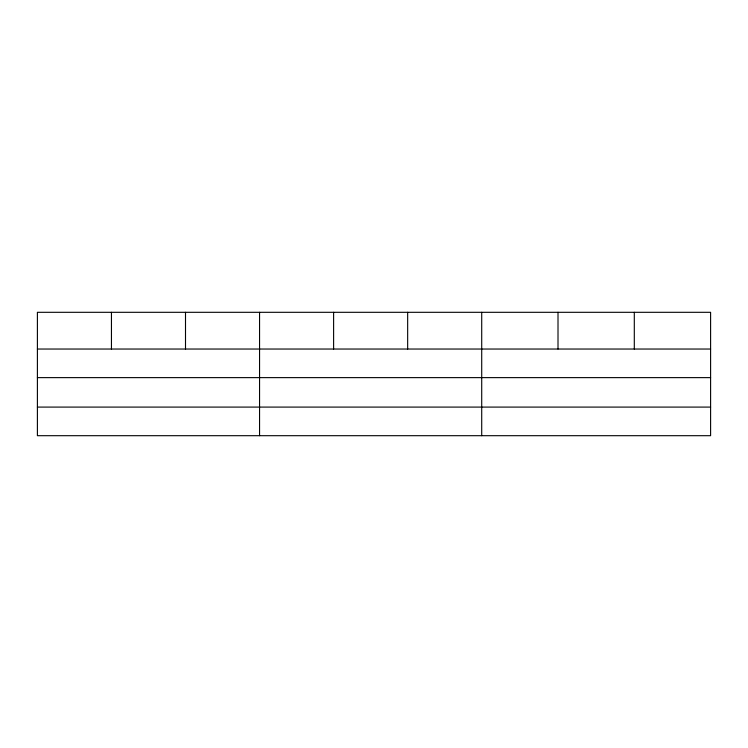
<?xml version="1.0" encoding="UTF-8"?>
<svg xmlns="http://www.w3.org/2000/svg" width="748" height="748" viewBox="0 0 748 748"><rect width="100%" height="100%" fill="white"/><g stroke="black" fill="none" stroke-linecap="round" stroke-linejoin="round"><path stroke-width="1.12" d="M710.6 377.628L710.6 312.309L37.4 312.309L37.4 435.691L710.6 435.691L710.6 377.628L37.4 377.628M37.4 349.036L710.6 349.036M37.4 407.09L710.6 407.09M634.304 312.309L634.304 349.036M558.008 312.309L558.008 349.036M481.712 312.309L481.712 435.691M407.66 312.309L407.66 349.036M333.608 312.309L333.608 349.036M259.556 312.309L259.556 435.691M185.504 312.309L185.504 349.036M111.452 312.309L111.452 349.036"/></g></svg>
